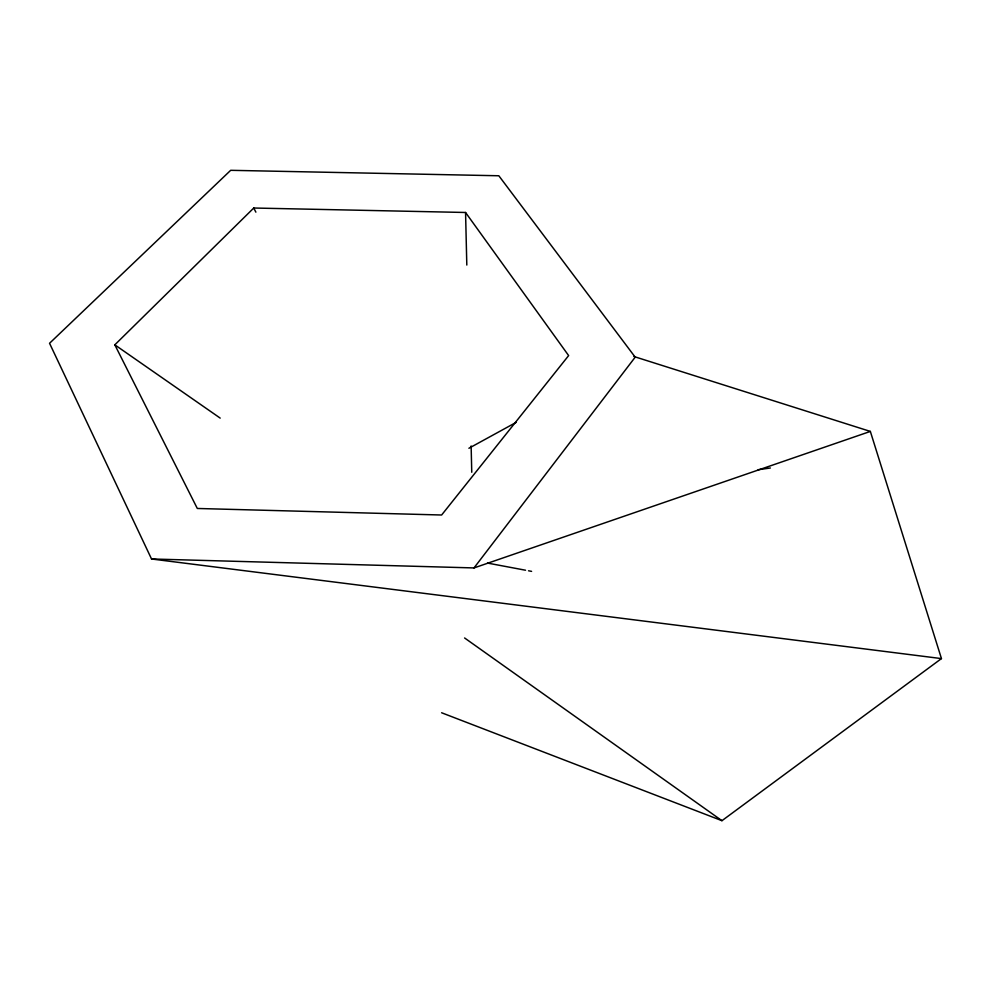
<?xml version="1.0" encoding="UTF-8"?>
<svg xmlns="http://www.w3.org/2000/svg" width="991" height="991" viewBox="0 0 991 991"><rect width="100%" height="100%" fill="white"/><g stroke="black" fill="none" stroke-linecap="round" stroke-linejoin="round"><path stroke-width="1.49" d="M151.536 558.986L474.008 567.93L635.194 357.169L498.832 175.766L230.68 170.316L49.55 343.282L151.536 558.986L941.45 658.594L870.346 431.419L633.967 356.525M114.82 344.831L253.758 208.023L465.559 212.483L568.636 355.583L441.627 515.01L197.308 508.47L114.82 344.831L220.188 418.103M441.614 712.764L721.956 820.684L941.45 658.594M468.904 448.266L516.224 422.339M474.008 567.93L870.346 431.419M758.14 469.734L770.379 467.987M487.522 563.074L525.515 570.221M528.55 570.791L531.585 571.361M464.593 637.969L721.956 820.684M253.758 208.023L255.876 212.148M465.559 212.483L466.811 265.055M471.134 445.975L471.753 472.261"/></g></svg>
